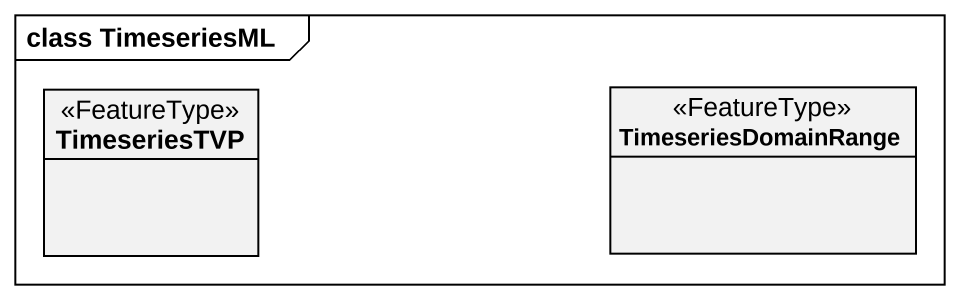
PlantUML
@startuml
mainframe class TimeseriesML
hide circle
hide empty members
class TimeseriesTVP <<FeatureType>>
class TimeseriesDomainRange <<FeatureType>>
@enduml
